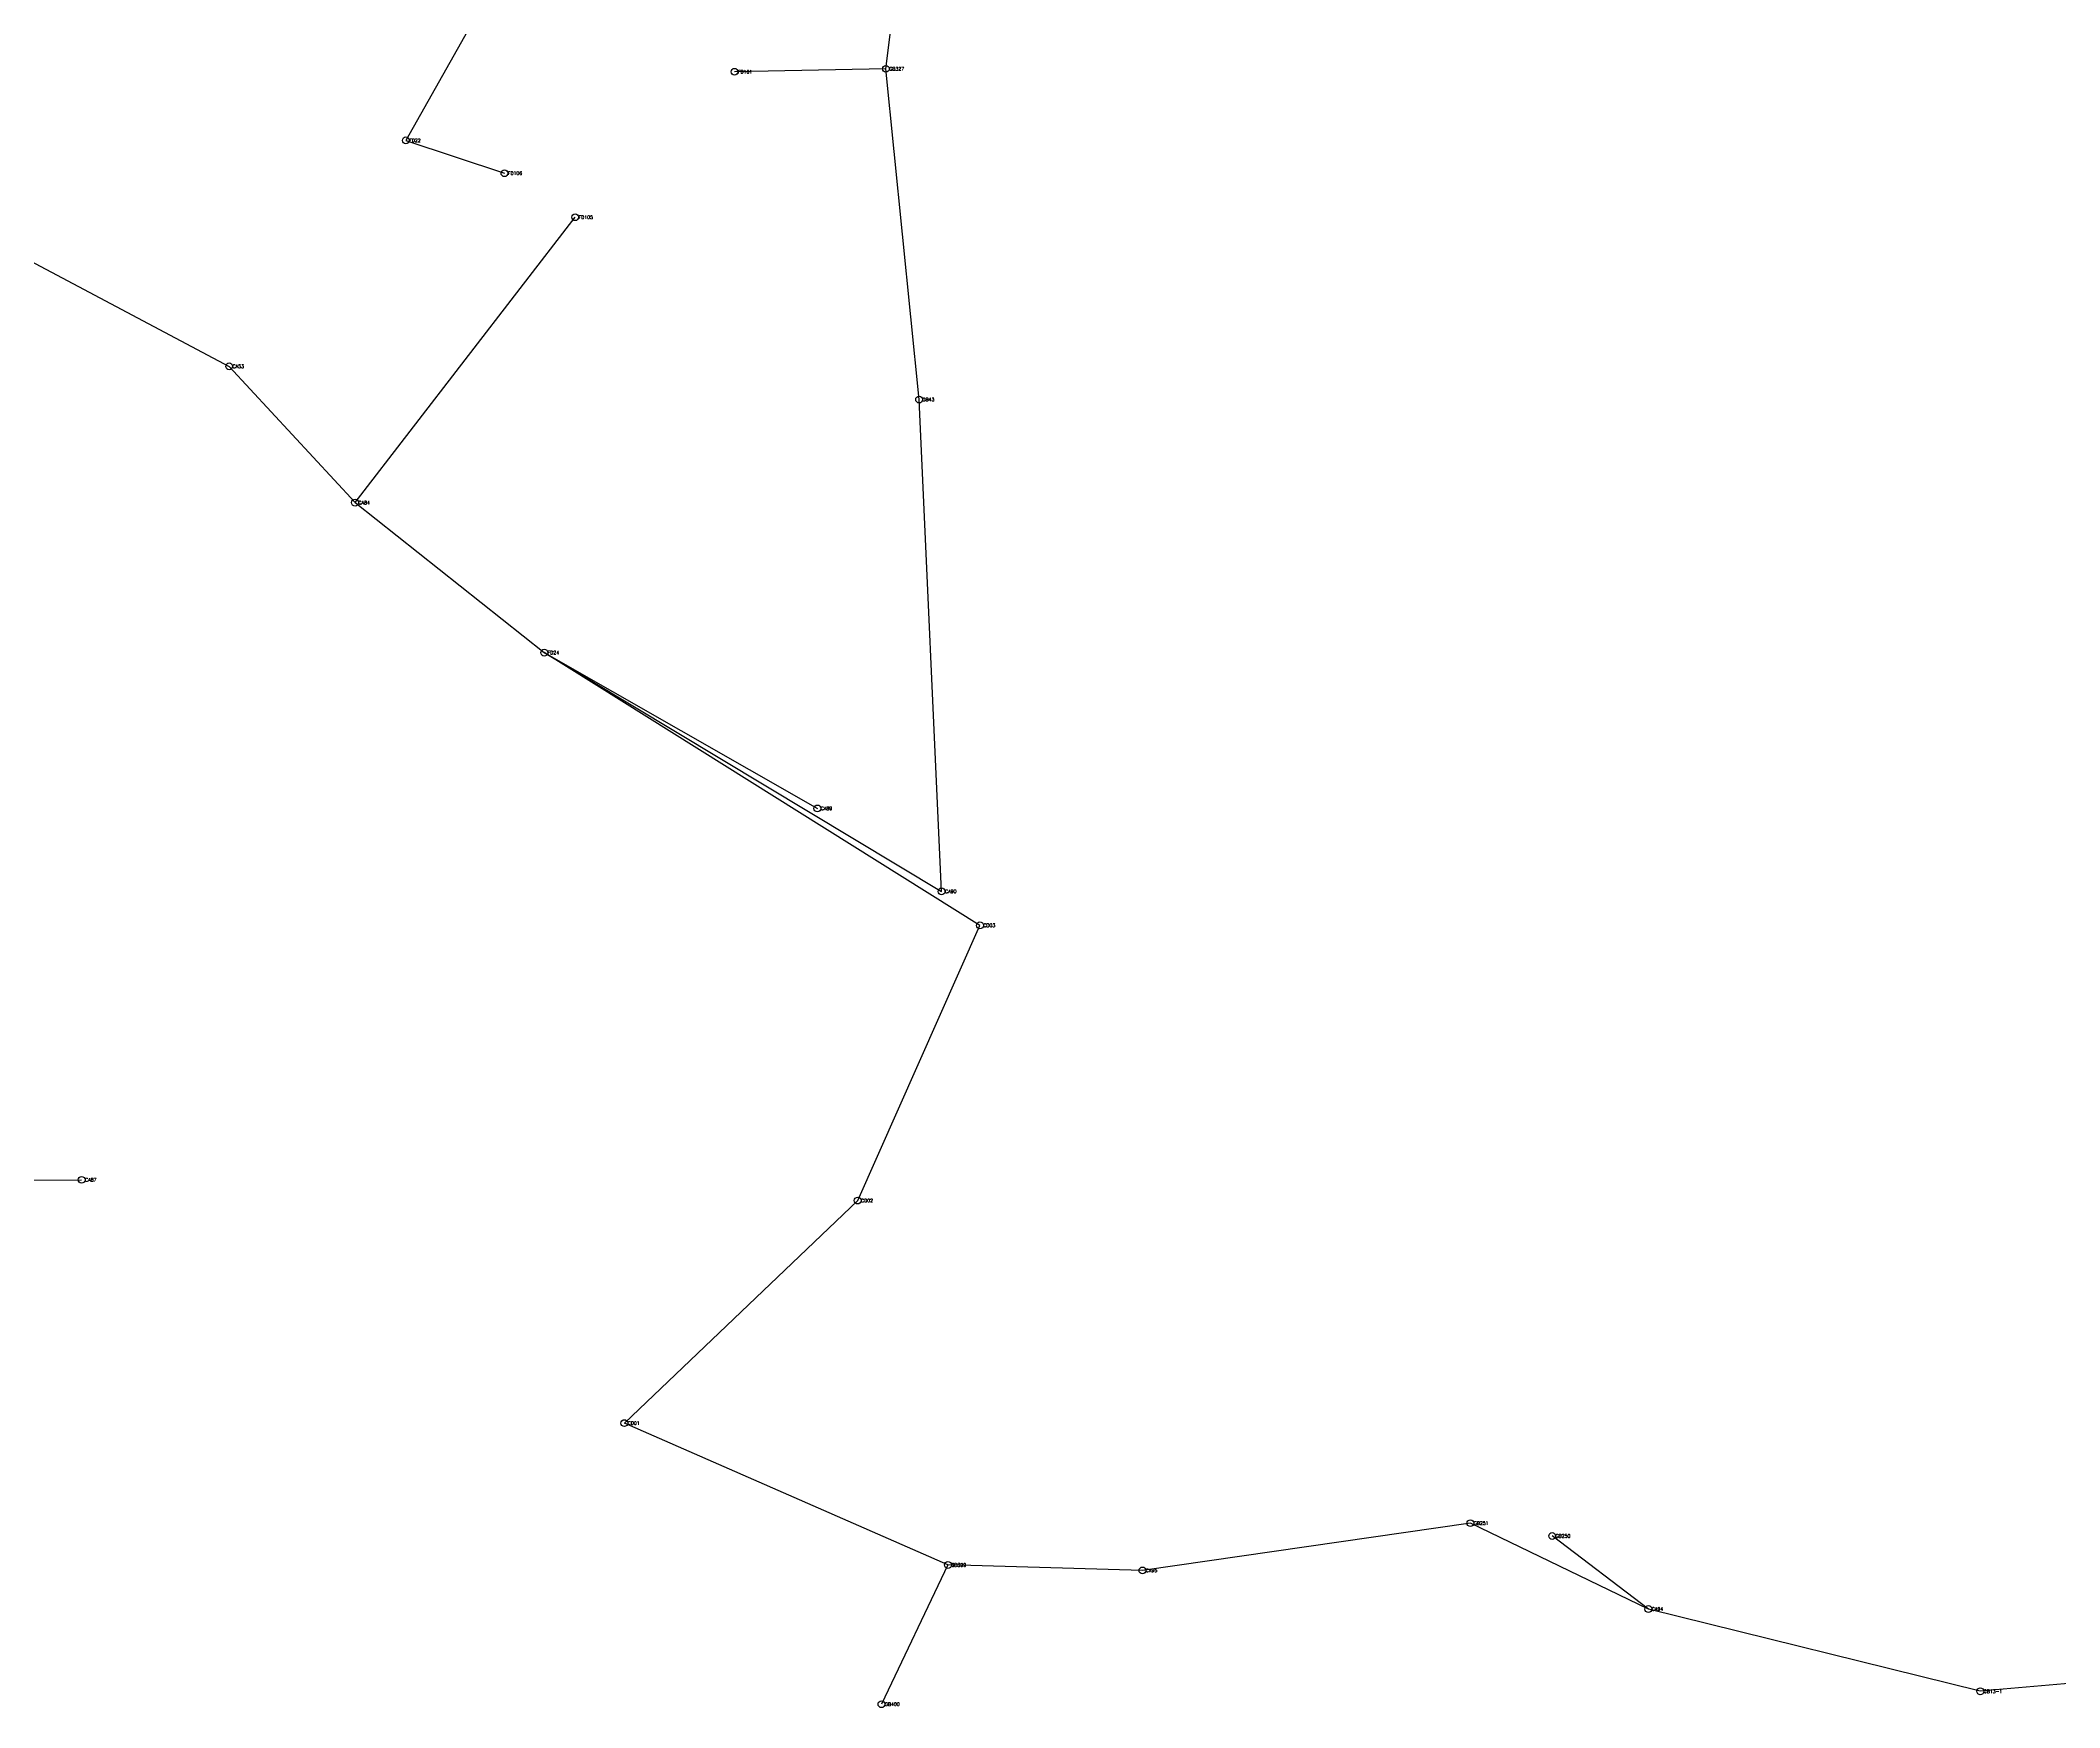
# Model space of a CAD drawing. Extents: x 166472 to 169408, y 2545118 to 2547192.
# Drawn here: x 168229 to 168825, y 2546121 to 2546613 of the extents above; entities that cross this region are included whole.
import ezdxf

# ---------------------------------------------------------------- set-up
doc = ezdxf.new("R2010")
doc.units = 0
doc.styles.get("Standard").update_dxf_attribs({"font": 'simplex'})

msp = doc.modelspace()

# ---------------------------------------------------------------- linework, layer by layer
at = {"color": 4}
for p, q in [((168403.879, 2546702.006), (168336.974, 2546583.202)), ((168478.648, 2546604.322), (168484.698, 2546652.392)), ((168478.648, 2546604.322), (168433.974, 2546603.459)), ((168488.429, 2546506.694), (168478.648, 2546604.322)), ((168129.804, 2546598.764), (168284.837, 2546516.501)), ((168336.974, 2546583.202), (168366.071, 2546573.498)), ((168321.989, 2546476.266), (168386.942, 2546560.514)), ((168284.837, 2546516.501), (168321.989, 2546476.266)), ((168495.077, 2546361.523), (168488.429, 2546506.694)), ((168321.989, 2546476.266), (168377.832, 2546431.986)), ((168377.832, 2546431.986), (168458.417, 2546385.999)), ((168377.832, 2546431.986), (168495.077, 2546361.523)), ((168506.402, 2546351.491), (168377.832, 2546431.986)), ((168470.314, 2546270.244), (168506.402, 2546351.491)), ((168169.675, 2546276.007), (168241.304, 2546276.368)), ((168401.457, 2546204.576), (168470.314, 2546270.244)), ((168496.96, 2546162.686), (168401.457, 2546204.576)), ((168651.124, 2546175.029), (168554.34, 2546161.07)), ((168703.648, 2546149.685), (168651.124, 2546175.029)), ((168703.648, 2546149.685), (168675.255, 2546171.242)), ((168496.96, 2546162.686), (168477.328, 2546121.579)), ((168554.34, 2546161.07), (168496.96, 2546162.686)), ((168801.605, 2546125.395), (168703.648, 2546149.685)), ((168919.876, 2546135.812), (168801.605, 2546125.395))]:
    msp.add_line(p, q, dxfattribs=at)
for centre in [(168433.974, 2546603.459), (168478.648, 2546604.322), (168336.974, 2546583.202), (168366.071, 2546573.498), (168386.942, 2546560.514), (168284.837, 2546516.501), (168488.429, 2546506.694), (168321.989, 2546476.266), (168377.832, 2546431.986), (168458.417, 2546385.999), (168495.077, 2546361.523), (168506.402, 2546351.491), (168241.304, 2546276.368), (168470.314, 2546270.244), (168401.457, 2546204.576), (168651.124, 2546175.029), (168675.255, 2546171.242), (168496.96, 2546162.686), (168554.34, 2546161.07), (168703.648, 2546149.685), (168801.605, 2546125.395), (168477.328, 2546121.579)]:
    msp.add_circle(centre, 1)

# ---------------------------------------------------------------- texts
at = {"color": 5}
for s, p in [('FD101', (168434.974, 2546602.959)), ('GB327', (168479.648, 2546603.822)), ('FD22', (168337.974, 2546582.702)), ('FD106', (168367.071, 2546572.998)), ('FD105', (168387.942, 2546560.014)), ('CA53', (168285.837, 2546516.001)), ('GB43', (168489.429, 2546506.194)), ('CA84', (168322.989, 2546475.766)), ('FD24', (168378.832, 2546431.486)), ('CA89', (168459.417, 2546385.499)), ('CA90', (168496.077, 2546361.023)), ('CD03', (168507.402, 2546350.991)), ('CA87', (168242.304, 2546275.868)), ('CD02', (168471.314, 2546269.744)), ('CD01', (168402.457, 2546204.076)), ('GB251', (168652.124, 2546174.529)), ('GB250', (168676.255, 2546170.742)), ('GB399', (168497.96, 2546162.186)), ('CA95', (168555.34, 2546160.57)), ('CA94', (168704.648, 2546149.185)), ('GB13-1', (168802.605, 2546124.895)), ('GB400', (168478.328, 2546121.079))]:
    msp.add_text(s, height=1, dxfattribs=at).set_placement(p)

doc.saveas('drawing.dxf')
